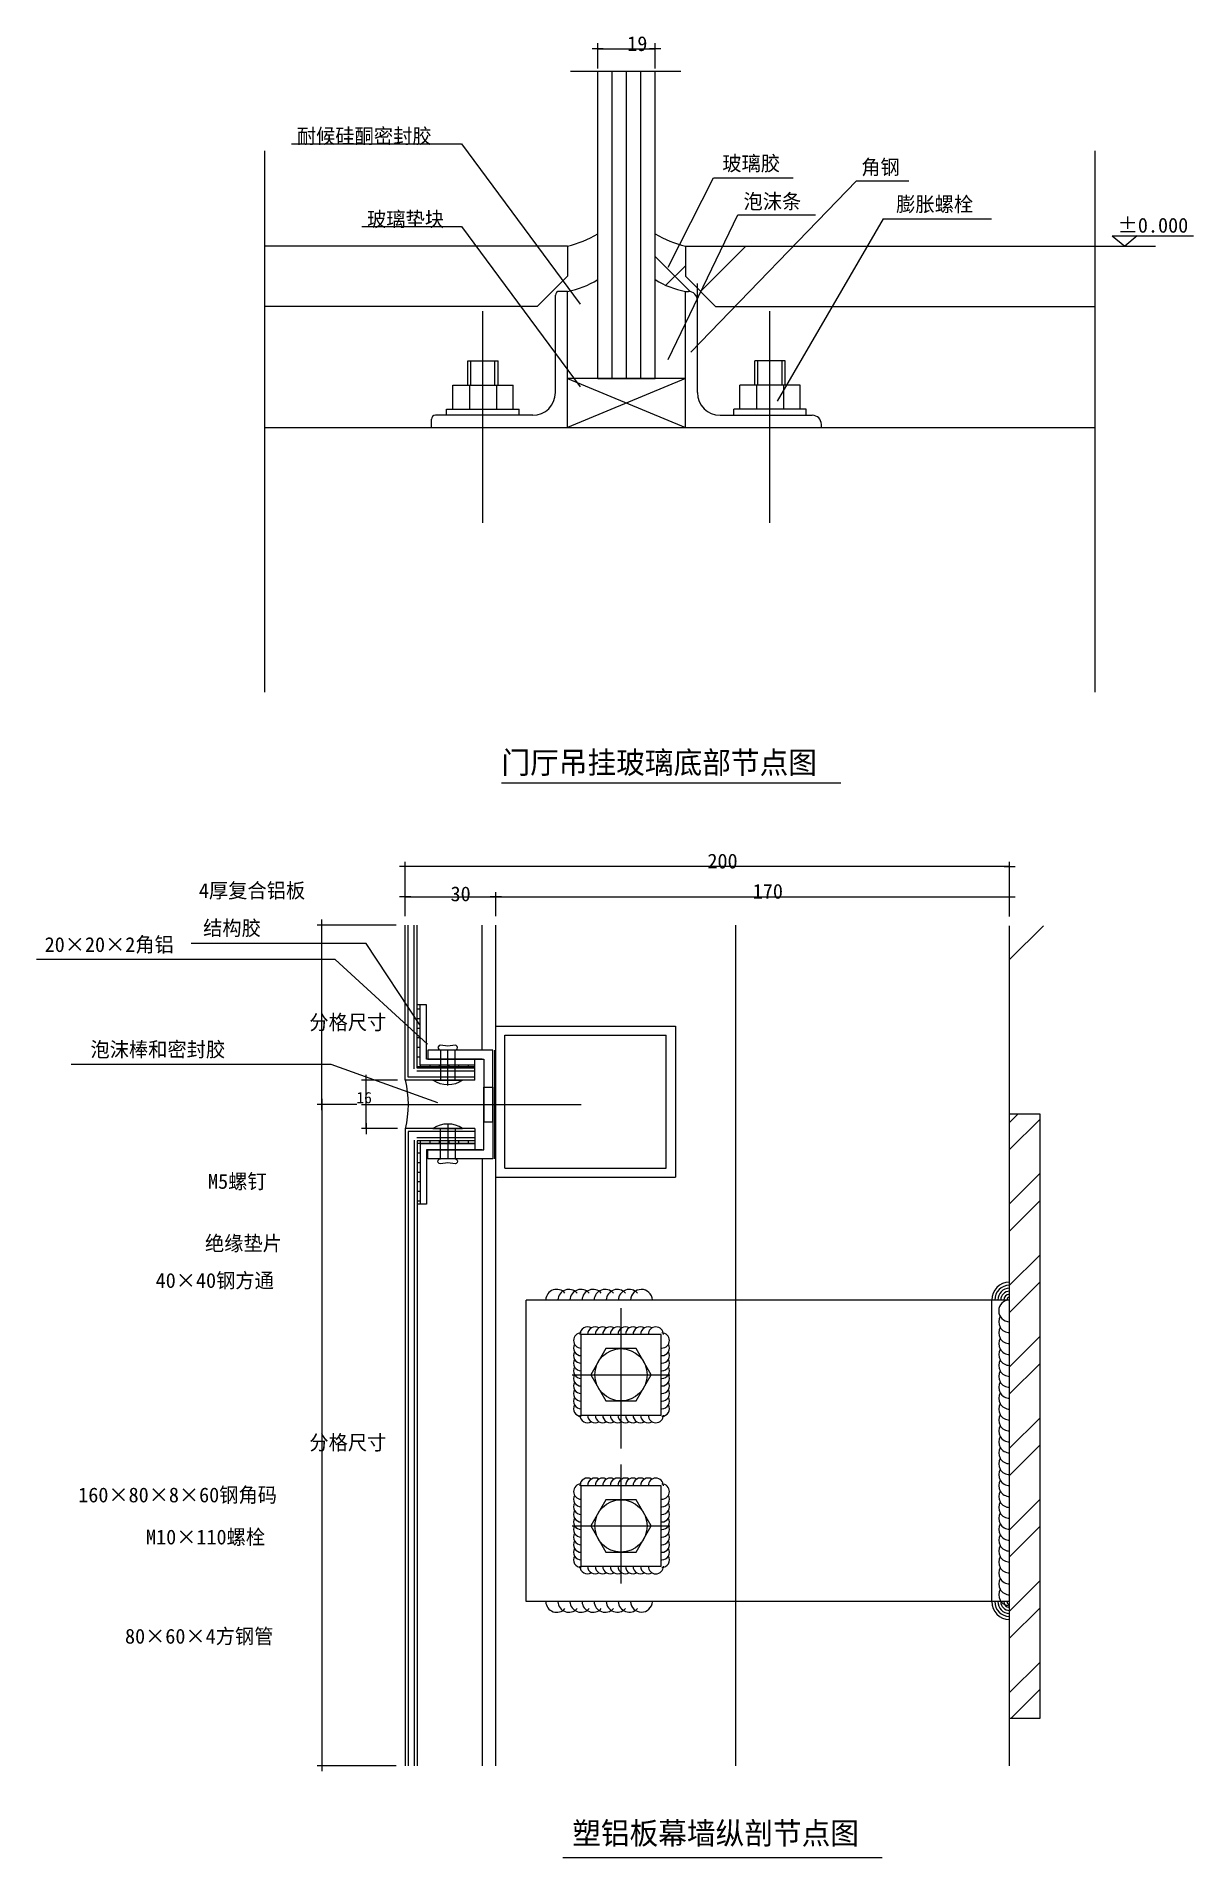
# Model space of a CAD drawing. Header units: metres. Extents: x -111331 to 111527, y 38429 to 39031.
# Drawn here: x 111144 to 111527, y 38429 to 39031 of the extents above.
import ezdxf

# ---------------------------------------------------------------- set-up
doc = ezdxf.new("R2010")
doc.units = ezdxf.units.M
for name, color, linetype in [('1', 1, 'Continuous'), ('2', 2, 'Continuous'), ('4', 4, 'Continuous'), ('5', 3, 'Continuous'), ('Dim', 3, 'Continuous'), ('LINE', 1, 'Continuous'), ('LOGO', 9, 'Continuous'), ('M', 7, 'Continuous'), ('SMPEN_THICK', 7, 'Continuous'), ('文字', 11, 'Continuous'), ('标注', 6, 'Continuous')]:
    doc.layers.add(name, color=color, linetype=linetype)

# ---------------------------------------------------------------- blocks, each defined once
blk = doc.blocks.new('_OBLIQUE')
blk.add_line((-0.82, 0), (0.82, 0))

msp = doc.modelspace()

# ---------------------------------------------------------------- hatches: boundary and pattern name
h = msp.add_hatch()
h.set_pattern_fill('ANSI37', scale=25)
h.paths.add_polyline_path([(111319.72, 38961.92, 0.08), (111329.72, 38965.98), (111329.72, 38950.8, -0.09), (111319.72, 38946.92), (111318.72, 38946.92, 0.15), (111317, 38946.37), (111316.22, 38948.42), (111319.72, 38951.92)])
h.paths.add_polyline_path([(111315.72, 38943.92), (111315.72, 38947.92), (111316.22, 38948.42), (111317, 38946.37, 0.24)])
h = msp.add_hatch()
h.set_pattern_fill('ANSI37', scale=25)
h.paths.add_polyline_path([(111358.72, 38961.92, -0.08), (111348.72, 38965.98), (111348.72, 38950.8, 0.09), (111358.72, 38946.92), (111359.72, 38946.92, -0.15), (111361.44, 38946.37), (111362.22, 38948.42), (111358.72, 38951.92)])
h.paths.add_polyline_path([(111362.72, 38943.92), (111362.72, 38947.92), (111362.22, 38948.42), (111361.44, 38946.37, -0.24)])
h = msp.add_hatch()
h.set_pattern_fill('AR-CONC', scale=4)
h.paths.add_polyline_path([(111507.67, 38737.1), (111466, 38737.1), (111466, 38674.93), (111476, 38674.93), (111476, 38474.93), (111466, 38474.93), (111466, 38459.28), (111507.67, 38459.28)])
h = msp.add_hatch()
h.set_pattern_fill('ANSI31', scale=100)
h.paths.add_polyline_path([(111507.67, 38737.1), (111466, 38737.1), (111466, 38674.93), (111476, 38674.93), (111476, 38474.93), (111466, 38474.93), (111466, 38459.28), (111507.67, 38459.28)])
h = msp.add_hatch()
h.set_pattern_fill('NET')
h.paths.add_polyline_path([(111270.02, 38689.99), (111277.71, 38689.99), (111277.71, 38690.99), (111271.02, 38690.99), (111271.02, 38710.99), (111270.02, 38710.99)])
h.paths.add_polyline_path([(111277.71, 38690.99), (111277.71, 38689.99), (111280.11, 38689.99), (111280.11, 38690.99)])
h.paths.add_polyline_path([(111282.51, 38689.99), (111282.51, 38690.99), (111280.11, 38690.99), (111280.11, 38689.99)])
h.paths.add_polyline_path([(111289.02, 38689.99), (111289.02, 38690.99), (111282.51, 38690.99), (111282.51, 38689.99)])
h = msp.add_hatch()
h.set_pattern_fill('NET')
h.paths.add_polyline_path([(111270.02, 38665.99), (111277.71, 38665.99), (111277.71, 38664.99), (111271.02, 38664.99), (111271.02, 38644.99), (111270.02, 38644.99)])
h.paths.add_polyline_path([(111277.71, 38664.99), (111277.71, 38665.99), (111280.11, 38665.99), (111280.11, 38664.99)])
h.paths.add_polyline_path([(111282.51, 38665.99), (111282.51, 38664.99), (111280.11, 38664.99), (111280.11, 38665.99)])
h.paths.add_polyline_path([(111289.02, 38665.99), (111289.02, 38664.99), (111282.51, 38664.99), (111282.51, 38665.99)])
at = {"layer": '4'}
h = msp.add_hatch(dxfattribs=at)
h.set_pattern_fill('ANSI32', scale=2)
h.paths.add_polyline_path([(111466, 38474.93), (111476, 38474.93), (111476, 38674.93), (111466, 38674.93)])
at = {"layer": '标注'}
h = msp.add_hatch(dxfattribs=at)
h.set_pattern_fill('GRASS', scale=8)
h.paths.add_polyline_path([(111494.24, 38961.92), (111443.47, 38961.92), (111422.29, 38941.92), (111494.24, 38941.92)])
h.paths.add_polyline_path([(111443.47, 38961.92), (111397.1, 38961.92), (111376.29, 38941.92), (111422.29, 38941.92)])
h.paths.add_polyline_path([(111397.1, 38961.92), (111371.12, 38961.92), (111363.85, 38946.79), (111368.72, 38941.92), (111376.29, 38941.92)])
h.paths.add_polyline_path([(111371.12, 38961.92), (111358.72, 38961.92), (111358.72, 38951.92), (111363.85, 38946.79)])
h.paths.add_polyline_path([(111309.67, 38961.92), (111219.46, 38961.92), (111219.46, 38941.92), (111309.72, 38941.92), (111318.2, 38950.39)])
h.paths.add_polyline_path([(111319.72, 38961.92), (111309.67, 38961.92), (111318.2, 38950.39), (111319.72, 38951.92)])
h = msp.add_hatch(dxfattribs=at)
h.set_pattern_fill('AR-CONC', scale=4)
h.paths.add_polyline_path([(111315.72, 38945.62, -0.41), (111317.02, 38946.92), (111319.72, 38946.92, 0.01), (111320.63, 38947.1), (111318.2, 38950.39), (111309.72, 38941.92), (111219.46, 38941.92), (111219.46, 38901.92), (111274.72, 38901.92), (111274.72, 38904.62, -0.41), (111276.02, 38905.92), (111279.72, 38905.92), (111279.72, 38907.92), (111281.72, 38907.92), (111281.72, 38915.92), (111286.72, 38915.92), (111286.72, 38923.92), (111296.72, 38923.92), (111296.72, 38915.92), (111301.72, 38915.92), (111301.72, 38907.92), (111303.72, 38907.92), (111303.72, 38905.92), (111308.22, 38905.92, 0.41), (111315.72, 38913.42)])
h.paths.add_polyline_path([(111494.24, 38941.92), (111422.29, 38941.92), (111394.75, 38915.92), (111396.72, 38915.92), (111396.72, 38907.92), (111398.72, 38907.92), (111398.72, 38905.92), (111400.72, 38905.92, -0.41), (111403.72, 38902.92), (111403.72, 38901.92), (111494.24, 38901.92)])
h = msp.add_hatch(dxfattribs=at)
h.set_pattern_fill('ANSI31', scale=400)
h.paths.add_polyline_path([(111494.24, 38901.92), (111219.46, 38901.92), (111219.46, 38814.39), (111494.24, 38814.39)])
h = msp.add_hatch(dxfattribs=at)
h.set_pattern_fill('AR-CONC', scale=8)
h.paths.add_polyline_path([(111219.46, 38901.92), (111219.46, 38814.39), (111494.24, 38814.39), (111494.24, 38901.92)])

# ---------------------------------------------------------------- linework, layer by layer
for p, q in [((111320.67, 39019.73), (111357.26, 39019.73)), ((111329.72, 38918.11), (111329.72, 39019.73)), ((111334.47, 38918.11), (111334.47, 39019.73)), ((111339.22, 38918.11), (111339.22, 39019.73)), ((111343.97, 38918.11), (111343.97, 39019.73)), ((111348.72, 38918.11), (111348.72, 39019.73)), ((111219.46, 38993.36), (111219.46, 38814.39)), ((111494.24, 38993.36), (111494.24, 38814.39)), ((111319.72, 38961.92), (111219.46, 38961.92)), ((111319.72, 38961.92), (111319.72, 38951.92)), ((111358.72, 38961.92), (111514.3, 38961.92)), ((111358.72, 38961.92), (111358.72, 38951.92)), ((111499.93, 38965.27), (111526.89, 38965.27)), ((111499.93, 38965.27), (111504.09, 38961.92)), ((111508.26, 38965.27), (111504.09, 38961.92)), ((111319.72, 38951.92), (111309.72, 38941.92)), ((111358.72, 38951.92), (111368.72, 38941.92)), ((111362.72, 38943.92), (111362.72, 38949.47)), ((111315.72, 38913.42), (111315.72, 38945.62)), ((111319.72, 38946.92), (111317.02, 38946.92)), ((111319.72, 38901.92), (111319.72, 38946.92)), ((111358.72, 38901.92), (111358.72, 38946.92)), ((111358.72, 38946.92), (111359.72, 38946.92)), ((111362.72, 38913.42), (111362.72, 38943.92)), ((111309.72, 38941.92), (111219.46, 38941.92)), ((111291.72, 38870.41), (111291.72, 38940.41)), ((111368.72, 38941.92), (111494.24, 38941.92)), ((111386.72, 38870.41), (111386.72, 38940.41)), ((111286.72, 38915.92), (111286.72, 38923.92)), ((111286.72, 38923.92), (111296.72, 38923.92)), ((111287.72, 38915.92), (111287.72, 38923.92)), ((111295.72, 38915.92), (111295.72, 38923.92)), ((111296.72, 38915.92), (111296.72, 38923.92)), ((111391.72, 38923.92), (111381.72, 38923.92)), ((111381.72, 38915.92), (111381.72, 38923.92)), ((111382.72, 38915.92), (111382.72, 38923.92)), ((111390.72, 38915.92), (111390.72, 38923.92)), ((111391.72, 38915.92), (111391.72, 38923.92)), ((111329.72, 38918.11), (111348.72, 38918.11)), ((111281.72, 38907.92), (111281.72, 38915.92)), ((111281.72, 38915.92), (111301.72, 38915.92)), ((111287.25, 38915.92), (111287.25, 38907.92)), ((111296.2, 38915.92), (111296.2, 38907.92)), ((111301.72, 38907.92), (111301.72, 38915.92)), ((111396.72, 38915.92), (111376.72, 38915.92)), ((111376.72, 38907.92), (111376.72, 38915.92)), ((111382.25, 38915.92), (111382.25, 38907.92)), ((111391.2, 38915.92), (111391.2, 38907.92)), ((111396.72, 38907.92), (111396.72, 38915.92)), ((111308.22, 38905.92), (111276.02, 38905.92)), ((111279.72, 38907.92), (111303.72, 38907.92)), ((111279.72, 38905.92), (111279.72, 38907.92)), ((111303.72, 38905.92), (111303.72, 38907.92)), ((111319.72, 38901.92), (111319.72, 38910.92)), ((111358.72, 38901.92), (111358.72, 38910.92)), ((111370.22, 38905.92), (111400.72, 38905.92)), ((111398.72, 38907.92), (111374.72, 38907.92)), ((111374.72, 38905.92), (111374.72, 38907.92)), ((111398.72, 38905.92), (111398.72, 38907.92)), ((111219.46, 38901.92), (111494.24, 38901.92)), ((111274.72, 38901.92), (111274.72, 38904.62)), ((111403.72, 38901.92), (111403.72, 38902.92)), ((111297.91, 38784.35), (111410.2, 38784.35)), ((111266.02, 38740.28), (111266.02, 38758.21)), ((111466, 38756.71), (111266.02, 38756.71)), ((111466, 38740.1), (111466, 38758.21)), ((111266.02, 38740.28), (111266.02, 38748.21)), ((111266.02, 38746.71), (111296.02, 38746.71)), ((111296.02, 38740.28), (111296.02, 38748.21)), ((111296.02, 38740.28), (111296.02, 38748.21)), ((111296.02, 38746.71), (111466, 38746.71)), ((111466, 38740.1), (111466, 38748.21)), ((111263.02, 38737.28), (111236.93, 38737.28)), ((111238.43, 38677.99), (111238.43, 38737.28)), ((111250.05, 38677.99), (111236.93, 38677.99)), ((111250.05, 38677.99), (111236.93, 38677.99)), ((111238.43, 38677.99), (111238.43, 38459.28)), ((111263.02, 38459.28), (111236.93, 38459.28))]:
    msp.add_line(p, q)
msp.add_lwpolyline([(111295.52, 38695.99), (111295.52, 38659.99)])
for centre, radius, start, end in [((111311.8, 38995.74), 34.74, 283.18, 301.06), ((111366.65, 38995.74), 34.74, 238.94, 256.82), ((111314.46, 38975.27), 28.84, 280.52, 301.95), ((111363.99, 38975.27), 28.84, 238.05, 259.48), ((111317.02, 38945.62), 1.3, 90, 180), ((111359.72, 38943.92), 3, 0, 90), ((111308.22, 38913.42), 7.5, 270, 0), ((111370.22, 38913.42), 7.5, 180, 270), ((111276.02, 38904.62), 1.3, 90, 180), ((111400.72, 38902.92), 3, 0, 90)]:
    msp.add_arc(centre, radius, start, end)
at = {"layer": '1'}
for p, q in [((111267.02, 38686.99), (111267.02, 38737.28)), ((111269.02, 38689.78), (111269.02, 38737.28)), ((111289.02, 38688.99), (111269.81, 38688.99)), ((111289.02, 38686.99), (111267.02, 38686.99)), ((111267.02, 38668.99), (111267.02, 38459.28)), ((111289.02, 38668.99), (111267.02, 38668.99)), ((111269.02, 38666.2), (111269.02, 38459.28)), ((111289.02, 38666.99), (111269.81, 38666.99))]:
    msp.add_line(p, q, dxfattribs=at)
at = {"layer": '2'}
for p, q in [((111266.02, 38685.99), (111266.02, 38737.28)), ((111270.02, 38689.99), (111270.02, 38737.28)), ((111291.52, 38695.99), (111291.52, 38737.33)), ((111296.02, 38459.28), (111296.02, 38737.28)), ((111375.42, 38613.3), (111375.42, 38737.28)), ((111466, 38459.28), (111466, 38737.1)), ((111273.02, 38710.99), (111270.02, 38710.99)), ((111271.02, 38690.99), (111271.02, 38710.99)), ((111273.02, 38692.99), (111273.02, 38710.99)), ((111296.02, 38703.93), (111355.42, 38703.93)), ((111355.42, 38703.93), (111355.42, 38653.93)), ((111299.02, 38700.93), (111352.42, 38700.93)), ((111299.02, 38656.93), (111299.02, 38700.93)), ((111352.42, 38656.93), (111352.42, 38700.93)), ((111289.02, 38689.99), (111270.02, 38689.99)), ((111289.02, 38690.99), (111271.02, 38690.99)), ((111291.52, 38692.99), (111273.02, 38692.99)), ((111289.02, 38685.99), (111289.02, 38692.99)), ((111289.02, 38685.99), (111266.02, 38685.99)), ((111266.02, 38669.99), (111266.02, 38459.28)), ((111289.02, 38669.99), (111266.02, 38669.99)), ((111270.02, 38665.99), (111270.02, 38459.28)), ((111289.02, 38665.99), (111270.02, 38665.99)), ((111271.02, 38664.99), (111271.02, 38644.99)), ((111289.02, 38664.99), (111271.02, 38664.99)), ((111289.02, 38669.99), (111289.02, 38662.99)), ((111273.02, 38662.99), (111273.02, 38644.99)), ((111291.52, 38662.99), (111273.02, 38662.99)), ((111291.52, 38659.99), (111291.52, 38459.28)), ((111296.02, 38653.93), (111355.42, 38653.93)), ((111299.02, 38656.93), (111352.42, 38656.93)), ((111273.02, 38644.99), (111270.02, 38644.99)), ((111466, 38613.3), (111306, 38613.3)), ((111306, 38513.56), (111306, 38613.3)), ((111375.42, 38513.56), (111375.42, 38613.3)), ((111460, 38613.3, 26467.08), (111460, 38513.56, 26467.08)), ((111466, 38513.56), (111306, 38513.56)), ((111375.42, 38459.28), (111375.42, 38513.56))]:
    msp.add_line(p, q, dxfattribs=at)
for points in [[(111273.52, 38695.99), (111273.52, 38692.99), (111292.02, 38692.99), (111292.02, 38672.25), (111295.02, 38672.25), (111295.02, 38695.99)], [(111273.52, 38659.99), (111273.52, 38662.99), (111292.02, 38662.99), (111292.02, 38683.72), (111295.02, 38683.72), (111295.02, 38659.99)], [(111476, 38474.93), (111466, 38474.93), (111466, 38674.93), (111476, 38674.93)]]:
    msp.add_lwpolyline(points, close=True, dxfattribs=at)
for points in [[(111282.51, 38685.99), (111282.51, 38695.99, 1.07), (111282.5, 38697.57), (111280.11, 38697.29), (111277.71, 38697.57, 1.07), (111277.71, 38695.99), (111277.71, 38685.99)], [(111282.51, 38669.99), (111282.51, 38659.99, -1.07), (111282.5, 38658.4), (111280.11, 38658.68), (111277.71, 38658.4, -1.07), (111277.71, 38659.99), (111277.71, 38669.99)]]:
    msp.add_lwpolyline(points, format="xyb", dxfattribs=at)
for points in [[(111285.01, 38685.99, -0.31), (111275.21, 38685.99)], [(111285.01, 38669.99, 0.31), (111275.21, 38669.99)]]:
    msp.add_lwpolyline(points, format="xyb", close=True, dxfattribs=at)
for centre, start, end in [((111316.17, 38613.2), 41.7, 177.72), ((111320.17, 38613.19), 41.7, 177.72), ((111324.17, 38613.19), 41.7, 177.72), ((111324.17, 38613.19), 41.7, 177.72), ((111328.17, 38613.18), 41.7, 177.72), ((111332.17, 38613.17), 41.7, 177.72), ((111336.17, 38613.17), 41.7, 177.72), ((111340.17, 38613.16), 41.7, 177.72), ((111344.17, 38613.16), 2.99, 177.72), ((111316.17, 38513.65), 182.28, 318.3), ((111320.17, 38513.66), 182.28, 318.3), ((111324.17, 38513.67), 182.28, 318.3), ((111324.17, 38513.67), 182.28, 318.3), ((111328.17, 38513.67), 182.28, 318.3), ((111332.17, 38513.68), 182.28, 318.3), ((111336.17, 38513.69), 182.28, 318.3), ((111340.17, 38513.69), 182.28, 318.3), ((111344.17, 38513.7), 182.28, 357.01)]:
    msp.add_arc(centre, 3.64, start, end, dxfattribs=at)
at = {"layer": '4'}
for points in [[(111324.08, 38601.9), (111324.08, 38575.24), (111350.75, 38575.24), (111350.75, 38601.9)], [(111324.08, 38551.9), (111324.08, 38525.24), (111350.75, 38525.24), (111350.75, 38551.9)]]:
    msp.add_lwpolyline(points, close=True, dxfattribs=at)
for centre, radius, start, end in [((111232.82, 38677.99), 34.25, 346.34, 13.66), ((111466, 38613.3), 5.91, 90, 180), ((111466, 38613.3), 4.91, 90, 180), ((111466, 38613.3), 3.91, 90, 180), ((111466, 38613.3), 2.91, 90, 180), ((111466, 38613.3), 1.91, 90, 180), ((111466, 38613.3), 0.91, 90, 180), ((111466, 38513.56), 5.91, 180, 270), ((111466, 38513.56), 4.91, 180, 270), ((111466, 38513.56), 3.91, 180, 270), ((111466, 38513.56), 2.91, 180, 270), ((111466, 38513.56), 1.91, 180, 270), ((111466, 38513.56), 0.91, 180, 270)]:
    msp.add_arc(centre, radius, start, end, dxfattribs=at)
at = {"layer": '5'}
for centre, radius, start, end in [((111466, 38609.73), 3.61, 90, 270), ((111466, 38606.12), 3.61, 150, 270), ((111324.24, 38599.93), 2.51, 90, 270), ((111324.24, 38597.42), 2.51, 150, 270), ((111326.35, 38601.9), 2.51, 60, 180), ((111328.86, 38601.9), 2.51, 60, 180), ((111331.37, 38601.9), 2.51, 60, 180), ((111333.88, 38601.9), 2.51, 60, 180), ((111336.39, 38601.9), 2.51, 60, 180), ((111338.9, 38601.9), 2.51, 60, 180), ((111341.4, 38601.9), 2.51, 60, 180), ((111343.91, 38601.9), 2.51, 60, 180), ((111346.42, 38601.9), 2.51, 60, 180), ((111348.93, 38601.9), 2.51, 0, 180), ((111350.91, 38599.93), 2.51, 270, 90), ((111350.91, 38597.42), 2.51, 270, 30), ((111466, 38602.5), 3.61, 150, 270), ((111466, 38598.89), 3.61, 150, 270), ((111324.24, 38594.91), 2.51, 150, 270), ((111324.24, 38592.4), 2.51, 150, 270), ((111350.91, 38594.91), 2.51, 270, 30), ((111350.91, 38592.4), 2.51, 270, 30), ((111466, 38595.28), 3.61, 150, 270), ((111466, 38591.67), 3.61, 150, 270), ((111324.24, 38589.89), 2.51, 150, 270), ((111324.24, 38587.38), 2.51, 150, 270), ((111350.91, 38589.89), 2.51, 270, 30), ((111350.91, 38587.38), 2.51, 270, 30), ((111466, 38588.05), 3.61, 150, 270), ((111324.24, 38584.87), 2.51, 150, 270), ((111324.24, 38582.37), 2.51, 150, 270), ((111324.24, 38579.86), 2.51, 150, 270), ((111350.91, 38584.87), 2.51, 270, 30), ((111350.91, 38582.37), 2.51, 270, 30), ((111350.91, 38579.86), 2.51, 270, 30), ((111466, 38584.44), 3.61, 150, 270), ((111466, 38580.83), 3.61, 150, 270), ((111324.24, 38577.35), 2.51, 150, 270), ((111326.35, 38575.24), 2.51, 180, 300), ((111328.86, 38575.24), 2.51, 180, 300), ((111331.37, 38575.24), 2.51, 180, 300), ((111333.88, 38575.24), 2.51, 180, 300), ((111336.39, 38575.24), 2.51, 180, 300), ((111338.9, 38575.24), 2.51, 180, 300), ((111341.4, 38575.24), 2.51, 180, 300), ((111343.91, 38575.24), 2.51, 180, 300), ((111346.42, 38575.24), 2.51, 180, 300), ((111348.93, 38575.24), 2.51, 180, 0), ((111350.91, 38577.35), 2.51, 270, 30), ((111466, 38577.22), 3.61, 150, 270), ((111466, 38573.61), 3.61, 150, 270), ((111466, 38569.99), 3.61, 150, 270), ((111466, 38566.38), 3.61, 150, 270), ((111466, 38562.77), 3.61, 150, 270), ((111466, 38559.16), 3.61, 150, 270), ((111466, 38555.54), 3.61, 150, 270), ((111324.24, 38549.93), 2.51, 90, 270), ((111326.35, 38551.9), 2.51, 60, 180), ((111328.86, 38551.9), 2.51, 60, 180), ((111331.37, 38551.9), 2.51, 60, 180), ((111333.88, 38551.9), 2.51, 60, 180), ((111336.39, 38551.9), 2.51, 60, 180), ((111338.9, 38551.9), 2.51, 60, 180), ((111341.4, 38551.9), 2.51, 60, 180), ((111343.91, 38551.9), 2.51, 60, 180), ((111346.42, 38551.9), 2.51, 60, 180), ((111348.93, 38551.9), 2.51, 0, 180), ((111350.91, 38549.93), 2.51, 270, 90), ((111466, 38551.93), 3.61, 150, 270), ((111324.24, 38547.42), 2.51, 150, 270), ((111324.24, 38544.91), 2.51, 150, 270), ((111350.91, 38547.42), 2.51, 270, 30), ((111350.91, 38544.91), 2.51, 270, 30), ((111466, 38548.32), 3.61, 150, 270), ((111466, 38544.71), 3.61, 150, 270), ((111324.24, 38542.4), 2.51, 150, 270), ((111324.24, 38539.89), 2.51, 150, 270), ((111324.24, 38537.38), 2.51, 150, 270), ((111350.91, 38542.4), 2.51, 270, 30), ((111350.91, 38539.89), 2.51, 270, 30), ((111350.91, 38537.38), 2.51, 270, 30), ((111466, 38541.1), 3.61, 150, 270), ((111466, 38537.48), 3.61, 150, 270), ((111324.24, 38534.87), 2.51, 150, 270), ((111324.24, 38532.37), 2.51, 150, 270), ((111350.91, 38534.87), 2.51, 270, 30), ((111350.91, 38532.37), 2.51, 270, 30), ((111466, 38533.87), 3.61, 150, 270), ((111324.24, 38529.86), 2.51, 150, 270), ((111324.24, 38527.35), 2.51, 150, 270), ((111350.91, 38529.86), 2.51, 270, 30), ((111350.91, 38527.35), 2.51, 270, 30), ((111466, 38530.26), 3.61, 150, 270), ((111466, 38526.65), 3.61, 150, 270), ((111326.35, 38525.24), 2.51, 180, 300), ((111328.86, 38525.24), 2.51, 180, 300), ((111331.37, 38525.24), 2.51, 180, 300), ((111333.88, 38525.24), 2.51, 180, 300), ((111336.39, 38525.24), 2.51, 180, 300), ((111338.9, 38525.24), 2.51, 180, 300), ((111341.4, 38525.24), 2.51, 180, 300), ((111343.91, 38525.24), 2.51, 180, 300), ((111346.42, 38525.24), 2.51, 180, 300), ((111348.93, 38525.24), 2.51, 180, 0), ((111466, 38523.03), 3.61, 150, 270), ((111466, 38519.42), 3.61, 150, 270), ((111466, 38515.81), 3.61, 150, 270)]:
    msp.add_arc(centre, radius, start, end, dxfattribs=at)
at = {"layer": 'Dim'}
for p, q in [((111253.09, 38731.21), (111195.19, 38731.21)), ((111270.89, 38704.35), (111253.09, 38731.21)), ((111242.8, 38725.95), (111143.98, 38725.95)), ((111273.42, 38697.95), (111242.8, 38725.95)), ((111241.56, 38691.19), (111155.47, 38691.19)), ((111276.8, 38678.57), (111241.56, 38691.19)), ((111263.42, 38685.99), (111251.55, 38685.99)), ((111253.05, 38669.99), (111253.05, 38685.99)), ((111263.42, 38669.99), (111251.55, 38669.99))]:
    msp.add_line(p, q, dxfattribs=at)
at = {"layer": 'LINE'}
for p, q in [((111280.11, 38684.26), (111280.11, 38696.13)), ((111280.11, 38671.71), (111280.11, 38659.85))]:
    msp.add_line(p, q, dxfattribs=at)
at = {"layer": 'LOGO'}
for p, q in [((111251.54, 38677.99), (111324.27, 38677.99)), ((111337.42, 38610.64), (111337.42, 38564.18)), ((111321.26, 38588.57), (111353.57, 38588.57)), ((111337.42, 38558.91), (111337.42, 38519.57)), ((111321.26, 38538.57), (111353.57, 38538.57))]:
    msp.add_line(p, q, dxfattribs=at)
at = {"layer": 'M'}
for points in [[(111332.42, 38597.23), (111327.42, 38588.57), (111332.42, 38579.91), (111342.42, 38579.91), (111347.42, 38588.57), (111342.42, 38597.23)], [(111332.42, 38547.23), (111327.42, 38538.57), (111332.42, 38529.91), (111342.42, 38529.91), (111347.42, 38538.57), (111342.42, 38547.23)]]:
    msp.add_lwpolyline(points, close=True, dxfattribs=at)
for centre in [(111337.42, 38588.57), (111337.42, 38538.57)]:
    msp.add_circle(centre, 8.66, dxfattribs=at)
at = {"layer": '文字'}
for p, q in [((111228.39, 38995.7), (111284.66, 38995.7)), ((111284.66, 38995.7), (111323.87, 38942.72)), ((111353.04, 38954.91), (111368.01, 38984.51)), ((111368.01, 38984.51), (111394.43, 38984.51)), ((111415.35, 38983.51), (111360.52, 38926.76)), ((111415.35, 38983.51), (111432.68, 38983.51)), ((111353.04, 38924.34), (111376.11, 38972.28)), ((111376.11, 38972.28), (111401.74, 38972.28)), ((111251.71, 38968.37), (111284.66, 38968.37)), ((111284.66, 38968.37), (111323.87, 38915.39)), ((111424.12, 38970.96), (111389.11, 38910.59)), ((111424.12, 38970.96), (111460.06, 38970.96))]:
    msp.add_line(p, q, dxfattribs=at)
at = {"layer": '标注'}
for p, q in [((111329.72, 39020.67), (111329.72, 39029.03)), ((111329.72, 39027.16), (111348.72, 39027.16)), ((111348.72, 39020.67), (111348.72, 39029.03)), ((111319.72, 38918.11), (111358.72, 38901.92)), ((111358.72, 38918.11), (111319.72, 38901.92)), ((111358.72, 38918.11), (111319.72, 38918.11)), ((111318.2, 38428.89), (111423.8, 38428.89))]:
    msp.add_line(p, q, dxfattribs=at)

# ---------------------------------------------------------------- block references
at = {"xscale": 2.25, "yscale": 2.25, "zscale": 2.25}
for p, rotation in [((111329.72, 39027.16), 180), ((111348.72, 39027.16), 180), ((111266.02, 38756.71), 180), ((111266.02, 38746.71), 180), ((111296.02, 38746.71), 180), ((111238.43, 38737.28), 90), ((111238.43, 38677.99), 90), ((111238.43, 38677.99), 270), ((111238.43, 38459.28), 270)]:
    msp.add_blockref('_OBLIQUE', p, dxfattribs=dict(at, rotation=rotation))
for p in [(111466, 38756.71), (111296.02, 38746.71), (111466, 38746.71)]:
    msp.add_blockref('_OBLIQUE', p, dxfattribs=at)
at = {"layer": 'Dim', "xscale": 2.25, "yscale": 2.25, "zscale": 2.25}
for p, rotation in [((111253.05, 38685.99), 90), ((111253.05, 38669.99), 270)]:
    msp.add_blockref('_OBLIQUE', p, dxfattribs=dict(at, rotation=rotation))

# ---------------------------------------------------------------- texts
at = {"char_height": 4.9, "attachment_point": 1}
for s, insert in [('\\A1;200', (111366.01, 38760.93)), ('\\A1;30', (111281.02, 38750.1)), ('\\A1;170', (111381.01, 38750.94)), ('\\A1;分格尺寸', (111234.31, 38707.63)), ('\\A1;分格尺寸', (111234.31, 38568.63))]:
    msp.add_mtext(s, dxfattribs=dict(at, insert=insert))
at = {"layer": 'Dim'}
for s, p in [('4厚复合铝板', (111197.74, 38746.29)), ('结构胶', (111199.14, 38733.89)), ('20×20×2角铝', (111146.7, 38728.42)), ('泡沫棒和密封胶', (111161.86, 38693.74)), ('M5螺钉', (111200.76, 38650.09)), ('绝缘垫片', (111199.76, 38629.6)), ('40×40钢方通', (111183.43, 38617.32)), ('160×80×8×60钢角码', (111157.81, 38546.39)), ('M10×110螺栓', (111180.24, 38532.47)), ('80×60×4方钢管', (111173.29, 38499.65))]:
    msp.add_text(s, height=4.9, dxfattribs=at).set_placement(p)
at = {"layer": 'Dim', "insert": (111249.89, 38682.13), "char_height": 3.75, "attachment_point": 1}
msp.add_mtext('\\A1;16', dxfattribs=at)
at = {"layer": 'SMPEN_THICK', "insert": (111321.27, 38440.59), "char_height": 7.3, "attachment_point": 1}
msp.add_mtext('塑铝板幕墙纵剖节点图', dxfattribs=at)
at = {"layer": '文字'}
for s, height, p in [('玻璃胶', 4.9, (111370.95, 38986.8)), ('角钢', 4.9, (111416.92, 38985.56)), ('泡沫条', 4.9, (111377.96, 38974.23)), ('膨胀螺栓', 4.9, (111428.47, 38973.3)), ('±0.000', 4.9, (111501.78, 38966.34)), ('门厅吊挂玻璃底部节点图', 7.3, (111297.87, 38787.42))]:
    msp.add_text(s, height=height, dxfattribs=at).set_placement(p)
at = {"layer": '文字', "char_height": 4.9, "attachment_point": 1}
for s, insert in [('耐候硅酮密封胶', (111230.15, 39000.75)), ('玻璃垫块', (111253.4, 38973.25))]:
    msp.add_mtext(s, dxfattribs=dict(at, insert=insert))
at = {"layer": '标注', "insert": (111339.48, 39031.3), "char_height": 4.9, "attachment_point": 1}
msp.add_mtext('\\A1;19', dxfattribs=at)

doc.saveas('drawing.dxf')
